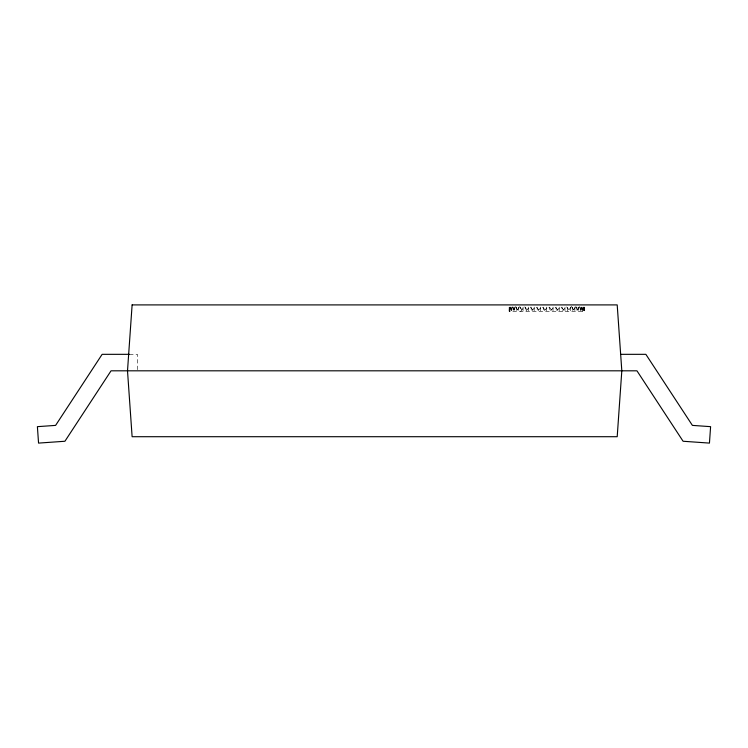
<?xml version="1.0" encoding="UTF-8"?>
<svg xmlns="http://www.w3.org/2000/svg" width="748" height="748" viewBox="0 0 748 748"><rect width="100%" height="100%" fill="white"/><g stroke="black" fill="none" stroke-linecap="round" stroke-linejoin="round"><path stroke-width="0.56" stroke-dasharray="3.74 2.81" d="M584.207 307.101L584.207 311.486L509.145 311.486L509.323 307.101M584.123 307.101L583.945 311.486L583.945 307.101M510.314 307.101L509.416 311.486L509.416 307.101L509.949 311.486L509.949 307.101M512.343 307.101L510.753 311.486L510.753 307.101M581.804 307.101L580.224 311.486L580.224 307.101M515.522 306.783L513.137 311.486L513.137 307.101M579.27 306.783L576.886 311.486L576.886 307.101M519.477 306.783L516.475 311.486L516.475 307.101M575.68 306.783L572.669 311.486L572.669 307.101M571.435 306.549L567.713 311.486L567.713 307.101M129.451 354.328L137.408 354.328L137.408 369.708M571.594 306.783L574.875 311.486L574.875 307.101M519.795 306.783L523.076 311.486L523.076 307.101M575.96 306.783L578.672 311.486L578.672 307.101M515.774 306.783L518.476 311.486L518.476 307.101M579.485 306.783L581.533 311.486L581.533 307.101M512.642 306.783L514.689 311.486L514.689 307.101M582.159 307.101L583.403 311.486L583.403 307.101L582.599 311.486L582.599 307.101M510.575 307.101L511.819 311.486L511.819 307.101M583.674 307.101L584.207 311.486M570.275 307.101L570.275 311.486L566.32 306.549L562.15 311.486L562.15 307.101M565.002 307.101L565.002 311.486L560.645 306.549L556.147 311.486L556.147 307.101M559.195 307.101L559.195 311.486L554.567 306.549L549.864 311.486L549.864 307.101M553.024 307.101L553.024 311.486L548.265 306.549L543.487 311.486L543.487 307.101M546.676 307.101L546.676 311.486L541.917 306.549L537.214 311.486L537.214 307.101M540.327 307.101L540.327 311.486L535.708 306.549L531.202 311.486L531.202 307.101M534.165 307.101L534.165 311.486L529.808 306.549L525.638 311.486L525.638 307.101M528.359 307.101L528.359 311.486L524.395 306.549L520.683 311.486L520.683 307.101M509.145 307.101L509.145 311.486"/><path stroke-width="1.12" d="M129.451 354.328L102.139 354.328L55.604 425.388L37.4 426.659L38.55 443.096L64.917 441.255L111.05 370.812L636.95 370.812L683.092 441.255L709.45 443.096L710.6 426.659L692.396 425.388L645.861 354.328L620.662 354.328M132.116 304.904L127.506 370.812L132.116 436.71L617.203 436.71L621.812 370.812L617.203 304.904L132.116 304.904"/></g></svg>
